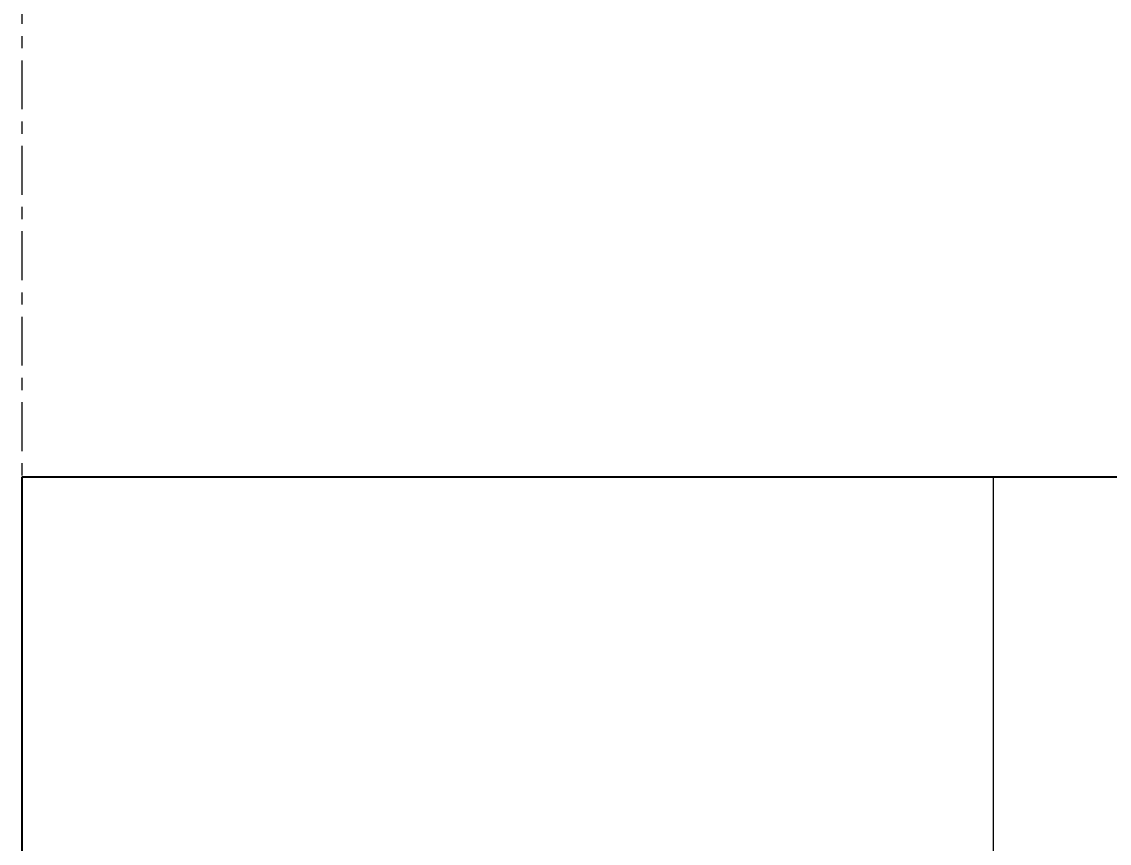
# Model space of a CAD drawing. Header units: millimetres. Extents: x -23600 to 58751, y -29611 to 36794.
# Drawn here: x 6647.6 to 6930.3, y 30696.8 to 30910.5 of the extents above; entities that cross this region are included whole.
import ezdxf

# ---------------------------------------------------------------- set-up
doc = ezdxf.new("R2010")
doc.units = ezdxf.units.MM
doc.linetypes.add('Grid Line', pattern=[22.225, 12.7, -3.175, 3.175, -3.175])
for name, color, linetype, lineweight in [('A-ANNO-DIMS', 211, 'Continuous', 9), ('A-ANNO-DIMS-100', 211, 'Continuous', 9), ('A-WALL', 113, 'Continuous', 9), ('A-WALL-PATT', 111, 'Continuous', 25), ('S-GRID', 1, 'Continuous', 9)]:
    doc.layers.add(name, color=color, linetype=linetype, lineweight=lineweight)
doc.styles.add('Arial', font='arial.ttf', dxfattribs={"height": 250})
doc.dimstyles.new('Diagonal_-_2_5mm_Arial', dxfattribs={"dimscale": 304.8, "dimtxt": 255.06485, "dimasz": 0.984252, "dimexe": 0.787402, "dimexo": 0.492126, "dimgap": 0.574147, "dimtad": 1, "dimdec": 0, "dimzin": 0, "dimdsep": 46, "dimtxsty": 'Arial', "dimblk1": 'OBLIQUE', "dimblk2": 'OBLIQUE', "dimsah": 1, "dimcen": 0.09, "dimdle": 0.787402, "dimazin": 0, "dimtfac": 1, "dimtdec": 4, "dimtix": 1, "dimtmove": 0, "dimatfit": 3, "dimfxl": 1, "dimtvp": 1, "dimtfill": 1, "dimtolj": 1, "dimtzin": 0, "dimarcsym": 2})

# ---------------------------------------------------------------- blocks, each defined once
blk = doc.blocks.new('DIMBLOCK8-01 - Entry Level')
at = {"layer": 'A-ANNO-DIMS-100'}
for p, q in [((6647.6, 30942.04), (6647.6, 32975.87)), ((9085.1, 30942.04), (9085.1, 32975.87)), ((6407.6, 32735.87), (9085.1, 32735.87)), ((6647.6, 32735.87), (6647.6, 30942.04)), ((9085.1, 32735.87), (9085.1, 30942.04))]:
    blk.add_line(p, q, dxfattribs=at)
at = {"layer": 'A-ANNO-DIMS-100', "lineweight": 35}
for p, q in [((6647.6, 32735.87), (6797.6, 32885.87)), ((9085.1, 32735.87), (9235.1, 32885.87)), ((6647.6, 32735.87), (6497.6, 32585.87)), ((9085.1, 32735.87), (8935.1, 32585.87))]:
    blk.add_line(p, q, dxfattribs=at)
at = {"layer": 'A-ANNO-DIMS-100', "color": 0, "insert": (7481.79, 33235.43), "char_height": 250, "width": 922.9423, "attachment_point": 1, "line_spacing_factor": 0.941778, "style": 'Arial', "bg_fill": 3, "box_fill_scale": 1.25, "bg_fill_color": 9, "bg_fill_true_color": 13158600, "bg_fill_transparency": 0}
blk.add_mtext('2438', dxfattribs=at)
blk = doc.blocks.new('_Oblique')
at = {"color": 0, "linetype": 'ByBlock', "lineweight": -2}
blk.add_line((-0.5, -0.5), (0.5, 0.5), dxfattribs=at)

msp = doc.modelspace()

# ---------------------------------------------------------------- hatches: boundary and pattern name
at = {"layer": 'A-WALL-PATT', "lineweight": 9}
h = msp.add_hatch(dxfattribs=at)
h.set_pattern_fill('FP_1', color=256, style=0, pattern_type=2)
h.set_pattern_definition([(0, (0, 0), (0, 300), []), (90, (0, 0), (-300, 2e-14), [])])
h.paths.add_polyline_path([(27511.9, 30692.04), (27511.9, 30792.04), (17456.1, 30792.04), (17456.1, 30692.04), (27411.9, 30692.04)], flags=0)
h.paths.add_polyline_path([(6732.41, 30692.04), (9085.1, 30692.04), (9085.1, 30792.04), (6647.6, 30792.04), (6647.6, 30692.04)], flags=0)
h.paths.add_polyline_path([(11320.1, 30692.04), (12929.1, 30692.04), (12929.1, 30792.04), (11320.1, 30792.04)], flags=0)
h.paths.add_polyline_path([(10405.1, 30692.04), (10405.1, 30792.04), (10000.1, 30792.04), (10000.1, 30692.04)], flags=0)
h.paths.add_polyline_path([(16252.1, 30692.04), (16541.1, 30692.04), (16541.1, 30792.04), (16252.1, 30792.04)], flags=0)
h.paths.add_polyline_path([(15337.1, 30692.04), (15337.1, 30792.04), (15048.1, 30792.04), (15048.1, 30692.04)], flags=0)
h.paths.add_polyline_path([(13844.1, 30692.04), (14133.1, 30692.04), (14133.1, 30792.04), (13844.1, 30792.04)], flags=0)

# ---------------------------------------------------------------- linework, layer by layer
at = {"layer": 'A-WALL', "lineweight": 25}
for p, q in [((9085.1, 30792.04), (6647.6, 30792.04)), ((6647.6, 30792.04), (6647.6, 30489.04))]:
    msp.add_line(p, q, dxfattribs=at)
at = {"layer": 'S-GRID', "linetype": 'Grid Line'}
msp.add_line((6647.6, 35412.12), (6647.6, -28311.21), dxfattribs=at)

# ---------------------------------------------------------------- next in the draw order: dimensions: what is measured, and where the dimension line sits
at = {"layer": 'A-ANNO-DIMS'}
dim = msp.add_linear_dim(base=(9085.1005584, 32735.8743452), p1=(6647.6005584, 30792.04075619), p2=(9085.1005584, 30792.04075619), dimstyle='Diagonal_-_2_5mm_Arial', override={"dimpost": '<>', "dimfxl": 2437.5}, dxfattribs=at)
dim.commit()
dim.dimension.update_dxf_attribs({"geometry": 'DIMBLOCK8-01 - Entry Level', "text_midpoint": (7866.3505584, 33038.6028589)})

doc.saveas('drawing.dxf')
